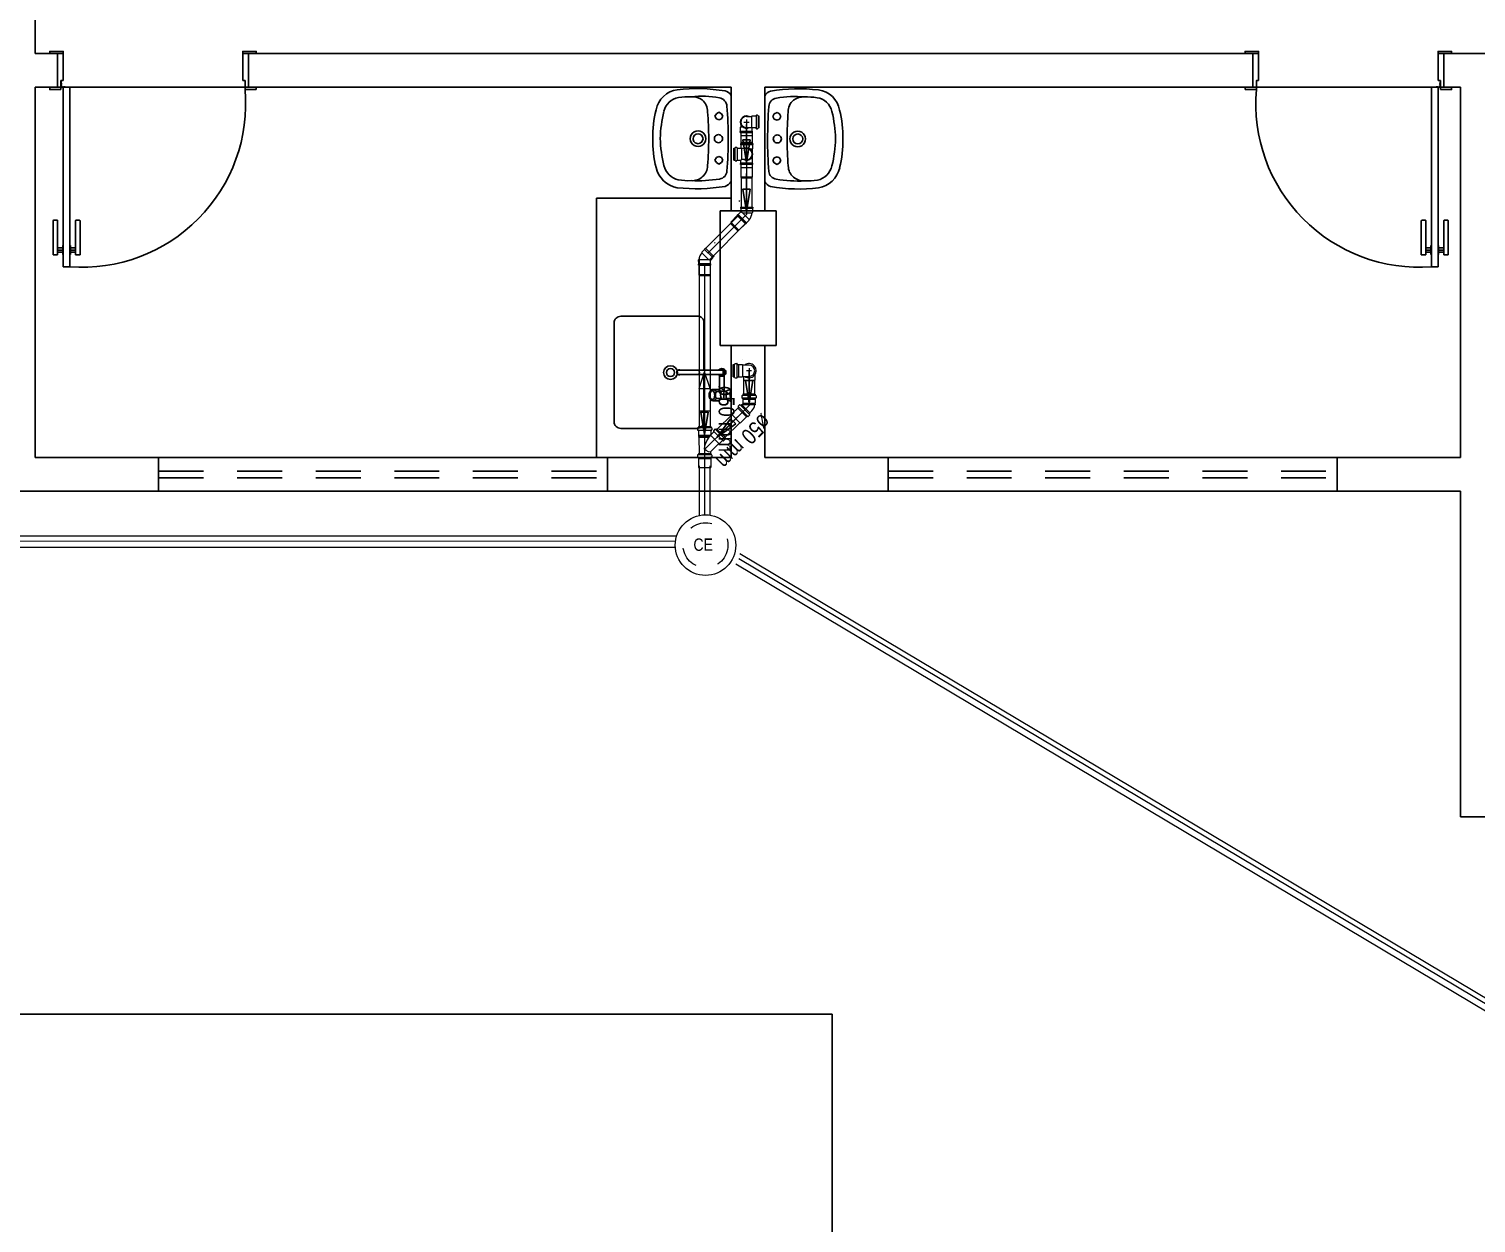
# Model space of a CAD drawing. Header units: inches. Extents: x 48180 to 96389, y -17773 to -8880.
# Drawn here: x 48217.3 to 48223.74, y -8895 to -8889.68 of the extents above; entities that cross this region are included whole.
import ezdxf

# ---------------------------------------------------------------- set-up
doc = ezdxf.new("R2010")
doc.units = ezdxf.units.IN
doc.header["$MEASUREMENT"] = 0
doc.linetypes.add('CONTORNO_QUADRO_T', pattern=[0.35, 0.2, -0.15])
doc.linetypes.add('DASHDOT', pattern=[1, 0.5, -0.25, 0, -0.25])
for name, color, linetype in [('APCOZ', 7, 'Continuous'), ('APCOZ-I', 251, 'Continuous'), ('at_Entity', 7, 'Continuous'), ('ESQUADRIA', 3, 'Continuous'), ('ESQUADRIAS', 7, 'Continuous'), ('JANELA2', 1, 'Continuous'), ('Layout_Equipamentos', 7, 'Continuous'), ('PAREDE', 4, 'Continuous'), ('soleira piso', 7, 'Continuous'), ('TEXTO01', 7, 'Continuous')]:
    doc.layers.add(name, color=color, linetype=linetype)
for name, color, linetype, lineweight in [('NÍVEL 1', 7, 'Continuous', 20), ('Simbolos', 5, 'Continuous', 20), ('SIMBOLOS-INT', 7, 'Continuous', 20), ('Simbolos_int', 174, 'Continuous', 5), ('TEXTOS', 7, 'Continuous', 20), ('TQ-Conexões detalhe', 9, 'Continuous', 20), ('TQ-Sentido tubo', 9, 'Continuous', 20), ('TQ-Seção tubo', 5, 'Continuous', 20), ('TQ-Textos tubo', 7, 'Continuous', 20), ('TQ-Tubos detalhe', 90, 'Continuous', 20)]:
    doc.layers.add(name, color=color, linetype=linetype, lineweight=lineweight)
doc.styles.add('ARIAL', font='ARIALN.TTF')
doc.dimstyles.get("Standard").update_dxf_attribs({"dimtxt": 0.18, "dimasz": 0.18, "dimexe": 0.18, "dimexo": 0.0625, "dimgap": 0.09, "dimtad": 0, "dimtih": 1, "dimtoh": 1, "dimdec": 4, "dimzin": 0, "dimdsep": 46, "dimtxsty": 'Standard', "dimcen": 0.09, "dimadec": 0, "dimazin": 0, "dimtfac": 1, "dimtdec": 4, "dimtofl": 0, "dimtmove": 0, "dimatfit": 3, "dimfxl": 0, "dimtolj": 1, "dimtzin": 0, "dimarcsym": 0})

# ---------------------------------------------------------------- blocks, each defined once
blk = doc.blocks.new('P80_02')
at = {"layer": 'ESQUADRIAS', "color": 2}
for p, q in [((0.025, 0.075), (0.025, 0.875)), ((0.025, 0.875), (0.055, 0.875)), ((0.055, 0.875), (0.055, 0.075)), ((0.055, 0.075), (0.025, 0.075))]:
    blk.add_line(p, q, dxfattribs=at)
at = {"layer": 'ESQUADRIAS', "color": 3, "linetype": 'Continuous'}
for p, q in [((-0.02, 0.6698), (-0.02, 0.8215)), ((0, 0.8215), (0, 0.6698)), ((0.023, 0.78), (0.023, 0.82)), ((0.057, 0.78), (0.057, 0.82)), ((0.08, 0.8215), (0.08, 0.6698)), ((0.1, 0.6698), (0.1, 0.8215)), ((-0.0035, 0.6668), (-0.0175, 0.6668)), ((0.0835, 0.6668), (0.0975, 0.6668))]:
    blk.add_line(p, q, dxfattribs=at)
at = {"layer": 'ESQUADRIAS', "color": 3}
for p, q in [((0, 0.8215), (-0.02, 0.8215)), ((0, 0.81), (0.023, 0.81)), ((0, 0.8), (0.023, 0.8)), ((0, 0.79), (0.023, 0.79)), ((0.023, 0.82), (0.025, 0.82)), ((0.023, 0.78), (0.025, 0.78)), ((0.057, 0.82), (0.055, 0.82)), ((0.057, 0.78), (0.055, 0.78)), ((0.08, 0.81), (0.057, 0.81)), ((0.08, 0.8), (0.057, 0.8)), ((0.08, 0.79), (0.057, 0.79)), ((0.08, 0.8215), (0.1, 0.8215))]:
    blk.add_line(p, q, dxfattribs=at)
at = {"layer": 'ESQUADRIAS'}
for p, q in [((0.0315, 0.0735), (0.0285, 0.0735)), ((0.0165, 0.0585), (0.0165, 0.0615))]:
    blk.add_line(p, q, dxfattribs=at)
at = {"layer": 'ESQUADRIAS', "color": 3}
for points in [[(0.015, 0.085), (-0.035, 0.085), (-0.035, 0.075), (0.015, 0.075)], [(0.885, 0.085), (0.835, 0.085), (0.835, 0.075), (0.885, 0.075)], [(0.025, -0.075), (0, -0.075), (-0.035, -0.075), (-0.035, -0.085), (0.025, -0.085)], [(0.885, -0.075), (0.825, -0.075), (0.825, -0.085), (0.885, -0.085)]]:
    blk.add_lwpolyline(points, close=True, dxfattribs=at)
at = {"layer": 'ESQUADRIAS', "color": 2}
for points in [[(0.025, 0.045), (0.015, 0.045), (0.015, 0.075), (0, 0.075), (0, -0.075), (0.025, -0.075)], [(0.825, 0.045), (0.835, 0.045), (0.835, 0.075), (0.85, 0.075), (0.85, -0.075), (0.825, -0.075)]]:
    blk.add_lwpolyline(points, close=True, dxfattribs=at)
at = {"layer": 'ESQUADRIAS', "color": 1}
for points in [[(0.016, 0.0705, -0.236068), (0.015, 0.0725), (0.015, 0.07), (0.015, 0.05), (0.016, 0.05)], [(0.0195, 0.074, 0.236068), (0.0175, 0.075), (0.02, 0.075), (0.04, 0.075), (0.04, 0.074)]]:
    blk.add_lwpolyline(points, format="xyb", close=True, dxfattribs=at)
at = {"layer": 'ESQUADRIAS'}
for points in [[(0.0275, 0.0727), (0.0285, 0.0735), (0.0285, 0.074)], [(0.0304, 0.0727), (0.0304, 0.0725), (0.0325, 0.0725), (0.0325, 0.0727), (0.0275, 0.0727), (0.0275, 0.0725), (0.0296, 0.0725), (0.0296, 0.0727)], [(0.0325, 0.0727), (0.0315, 0.0735), (0.0315, 0.074)], [(0.0173, 0.0625), (0.0165, 0.0615), (0.016, 0.0615)], [(0.0173, 0.0575), (0.0165, 0.0585), (0.016, 0.0585)], [(0.0173, 0.0596), (0.0175, 0.0596), (0.0175, 0.0575), (0.0173, 0.0575), (0.0173, 0.0625), (0.0175, 0.0625), (0.0175, 0.0604), (0.0173, 0.0604)]]:
    blk.add_lwpolyline(points, dxfattribs=at)
at = {"layer": 'ESQUADRIAS', "color": 1}
blk.add_circle((0.0175, 0.0725), 0.0025, dxfattribs=at)
at = {"layer": 'ESQUADRIAS'}
blk.add_arc((0.1085, 0.1477), 0.7292, 355.06362, 94.20651, dxfattribs=at)
at = {"layer": 'ESQUADRIAS', "color": 3, "linetype": 'Continuous'}
for centre, start, end in [((-0.017, 0.6698), 180, 260.53768), ((-0.003, 0.6698), 260.53768, 360), ((0.083, 0.6698), 180, 279.46232), ((0.097, 0.6698), 279.46232, 0)]:
    blk.add_arc(centre, 0.003, start, end, dxfattribs=at)
blk = doc.blocks.new('new block12')
at = {"layer": 'at_Entity', "color": 0}
for p, q in [((-0.1143, 0.055), (-0.1079, 0.0656)), ((-0.1079, 0.0656), (-0.0973, 0.0719)), ((-0.0973, 0.0719), (-0.0846, 0.0656)), ((-0.0846, 0.0656), (-0.0804, 0.055)), ((0.0825, 0.055), (0.0868, 0.0656)), ((0.0868, 0.0656), (0.0995, 0.0719)), ((0.0995, 0.0719), (0.11, 0.0656)), ((0.11, 0.0656), (0.1164, 0.055)), ((-0.1904, 0), (0, 0)), ((-0.1079, 0.0423), (-0.1143, 0.055)), ((-0.0973, 0.036), (-0.1079, 0.0423)), ((-0.0846, 0.0423), (-0.0973, 0.036)), ((-0.0804, 0.055), (-0.0846, 0.0423)), ((-0.0635, 0), (0.1248, 0)), ((0, 0), (0.1926, 0)), ((0.0868, 0.0423), (0.0825, 0.055)), ((0.0995, 0.036), (0.0868, 0.0423)), ((0.11, 0.0423), (0.0995, 0.036)), ((0.1164, 0.055), (0.11, 0.0423))]:
    blk.add_line(p, q, dxfattribs=at)
for centre, radius, start, end in [((-0.1037, 0.2192), 0.1175, 102.51398, 169.94425), ((-0.0119, -0.1249), 0.4735, 88.69805, 104.42194), ((0.0099, -0.1255), 0.4741, 75.63679, 91.34148), ((0.1075, 0.2249), 0.1107, 7.71962, 79.59246), ((-0.1021, 0.2163), 0.0847, 102.94607, 167.28087), ((0.0138, -0.2613), 0.5766, 91.35244, 103.5038), ((-0.0133, -0.2572), 0.5725, 76.4579, 88.69664), ((0.1052, 0.222), 0.0784, 8.41938, 78.38368), ((0.5296, 0.1532), 0.7539, 173.41338, 189.69292), ((0.1228, 0.188), 0.311, 171.32208, 181.82646), ((-0.1329, 0.1882), 0.3189, 357.99462, 8.16964), ((-0.5309, 0.1535), 0.7531, 350.27914, 6.57653), ((0.4249, 0.1494), 0.6136, 177.32306, 189.24154), ((-0.1166, 0.1739), 0.0716, 176.60246, 219.59969), ((-0.0011, 0.1471), 0.0349, 150.00315, 209.99685), ((-0.0011, 0.1471), 0.0349, 90, 149.99293), ((-0.0011, 0.1471), 0.0349, 209.99676, 269.99928), ((-0.0011, 0.1471), 0.0222, 90, 180), ((-0.0011, 0.1471), 0.0222, 180, 270), ((-0.0011, 0.1471), 0.0349, 29.99676, 89.99928), ((-0.0011, 0.1471), 0.0222, 360, 90), ((-0.0011, 0.1471), 0.0222, 270.00968, 360), ((-0.0011, 0.1471), 0.0349, 270, 329.99293), ((-0.0011, 0.1471), 0.0349, 330.00315, 29.99685), ((0.1078, 0.1732), 0.0781, 324.65246, 2.83944), ((-0.2623, 0.1317), 0.4504, 349.78202, 5.79718), ((-0.1209, 0.1714), 0.0667, 220.34381, 269.44866), ((0.0021, 1.5743), 1.4748, 265.18956, 269.93912), ((-0.0011, 0.0561), 0.018, 150.01278, 209.98722), ((-0.0011, 0.0561), 0.018, 90, 150.03984), ((-0.001, 0.0561), 0.018, 30.01908, 90.03665), ((-0.001, 1.4521), 1.3526, 270.02076, 275.09507), ((-0.0011, 0.0561), 0.018, 330.01278, 29.98722), ((0.1226, 0.1679), 0.0631, 266.77318, 320.7547), ((-0.1647, 0.0446), 0.0522, 200.54167, 238.93005), ((-0.1427, 0.0567), 0.0385, 188.75581, 265.61268), ((-0.0074, 1.7284), 1.7156, 265.3753, 270.21026), ((-0.0011, 0.0561), 0.018, 210.01908, 270.03665), ((-0.0011, 0.0561), 0.018, 270, 330.03984), ((-0.0011, 1.8918), 1.879, 270, 274.41438), ((0.1414, 0.0585), 0.0402, 273.11398, 350.39284), ((0.1736, 0.034), 0.0386, 297.86727, 348.56925)]:
    blk.add_arc(centre, radius, start, end, dxfattribs=at)

msp = doc.modelspace()

# ---------------------------------------------------------------- linework, layer by layer
at = {"linetype": 'Continuous'}
for q in [(48217.2251, -8894.0692), (48220.8751, -8897.7192)]:
    msp.add_line((48220.8751, -8894.0692), q, dxfattribs=at)
at = {"layer": 'APCOZ'}
for p, q in [((48220.3703, -8891.1994), (48220.1993, -8891.1994)), ((48220.3703, -8891.1994), (48220.1993, -8891.1994)), ((48220.3703, -8891.2194), (48220.1993, -8891.2194)), ((48220.3703, -8891.2194), (48220.1993, -8891.2194)), ((48220.3743, -8891.2234), (48220.3743, -8891.2882)), ((48220.3743, -8891.2234), (48220.3743, -8891.2882)), ((48220.3943, -8891.2234), (48220.3943, -8891.2933)), ((48220.3943, -8891.2234), (48220.3943, -8891.2933)), ((48220.3453, -8891.2859), (48220.3669, -8891.2859)), ((48220.3453, -8891.2859), (48220.3669, -8891.2859)), ((48220.4035, -8891.2933), (48220.3943, -8891.2933)), ((48220.4035, -8891.2933), (48220.3943, -8891.2933)), ((48220.4035, -8891.2933), (48220.4251, -8891.2825)), ((48220.4035, -8891.2933), (48220.4251, -8891.2825)), ((48220.3453, -8891.3359), (48220.3669, -8891.3359)), ((48220.3453, -8891.3359), (48220.3669, -8891.3359)), ((48220.4035, -8891.3285), (48220.3794, -8891.3285)), ((48220.4035, -8891.3285), (48220.3794, -8891.3285)), ((48220.4035, -8891.3285), (48220.4251, -8891.3392)), ((48220.4035, -8891.3285), (48220.4251, -8891.3392))]:
    msp.add_line(p, q, dxfattribs=at)
at = {"layer": 'APCOZ', "linetype": 'Continuous'}
for points in [[(48220.3448, -8891.2859, 0), (48220.3416, -8891.2864, 0), (48220.3386, -8891.2877, 0), (48220.3357, -8891.2898, 0), (48220.3332, -8891.2926, 0), (48220.3311, -8891.296, 0), (48220.3294, -8891.2999, 0), (48220.3283, -8891.3041, 0), (48220.3277, -8891.3086, 0), (48220.3277, -8891.3131, 0), (48220.3283, -8891.3176, 0), (48220.3294, -8891.3218, 0), (48220.3311, -8891.3257, 0), (48220.3332, -8891.3291, 0), (48220.3357, -8891.3319, 0), (48220.3386, -8891.334, 0), (48220.3416, -8891.3353, 0), (48220.3448, -8891.3359, 0)], [(48220.3448, -8891.2859, 0), (48220.3416, -8891.2864, 0), (48220.3386, -8891.2877, 0), (48220.3357, -8891.2898, 0), (48220.3332, -8891.2926, 0), (48220.3311, -8891.296, 0), (48220.3294, -8891.2999, 0), (48220.3283, -8891.3041, 0), (48220.3277, -8891.3086, 0), (48220.3277, -8891.3131, 0), (48220.3283, -8891.3176, 0), (48220.3294, -8891.3218, 0), (48220.3311, -8891.3257, 0), (48220.3332, -8891.3291, 0), (48220.3357, -8891.3319, 0), (48220.3386, -8891.334, 0), (48220.3416, -8891.3353, 0), (48220.3448, -8891.3359, 0)], [(48220.3743, -8891.2882, 0), (48220.3729, -8891.2874, 0), (48220.3714, -8891.2867, 0), (48220.3699, -8891.2862, 0), (48220.3684, -8891.286, 0), (48220.3669, -8891.2859, 0)], [(48220.3743, -8891.2882, 0), (48220.3729, -8891.2874, 0), (48220.3714, -8891.2867, 0), (48220.3699, -8891.2862, 0), (48220.3684, -8891.286, 0), (48220.3669, -8891.2859, 0)], [(48220.3669, -8891.3359, 0), (48220.3696, -8891.3356, 0), (48220.3724, -8891.3346, 0), (48220.3749, -8891.3331, 0), (48220.3773, -8891.331, 0), (48220.3794, -8891.3285, 0)], [(48220.3669, -8891.3359, 0), (48220.3696, -8891.3356, 0), (48220.3724, -8891.3346, 0), (48220.3749, -8891.3331, 0), (48220.3773, -8891.331, 0), (48220.3794, -8891.3285, 0)]]:
    msp.add_polyline3d(points, dxfattribs=at)
at = {"layer": 'APCOZ'}
for centre, radius, start, end in [((48220.1943, -8891.2094), 0.0112, 63.72082, 296.27918), ((48220.1943, -8891.2094), 0.0112, 63.72082, 296.27918), ((48220.3843, -8891.2094), 0.0173, 125.4187, 144.58128), ((48220.3843, -8891.2094), 0.0173, 125.4187, 144.58128), ((48220.3843, -8891.2094), 0.0173, 215.41872, 234.5813), ((48220.3843, -8891.2094), 0.0173, 215.41872, 234.5813), ((48220.3843, -8891.2094), 0.0173, 54.5813, 125.4187), ((48220.3843, -8891.2094), 0.0173, 54.5813, 125.4187), ((48220.3843, -8891.2094), 0.0173, 305.4187, 54.5813), ((48220.3843, -8891.2094), 0.0173, 305.4187, 54.5813)]:
    msp.add_arc(centre, radius, start, end, dxfattribs=at)
at = {"layer": 'APCOZ-I'}
for p, q in [((48220.1993, -8891.1994), (48220.1943, -8891.1994)), ((48220.1993, -8891.1994), (48220.1943, -8891.1994)), ((48220.1993, -8891.2194), (48220.1943, -8891.2194)), ((48220.1993, -8891.2194), (48220.1943, -8891.2194)), ((48220.3879, -8891.1994), (48220.3703, -8891.1994)), ((48220.3879, -8891.1994), (48220.3703, -8891.1994)), ((48220.3879, -8891.2194), (48220.3703, -8891.2194)), ((48220.3879, -8891.2194), (48220.3703, -8891.2194)), ((48220.359, -8891.2952), (48220.3804, -8891.2952)), ((48220.359, -8891.2952), (48220.3804, -8891.2952)), ((48220.3943, -8891.2933), (48220.3794, -8891.2933)), ((48220.3943, -8891.2933), (48220.3794, -8891.2933)), ((48220.4035, -8891.3285), (48220.4035, -8891.2933)), ((48220.4035, -8891.3285), (48220.4035, -8891.2933)), ((48220.359, -8891.3265), (48220.3804, -8891.3265)), ((48220.359, -8891.3265), (48220.3804, -8891.3265))]:
    msp.add_line(p, q, dxfattribs=at)
at = {"layer": 'APCOZ-I', "linetype": 'Continuous'}
for points in [[(48220.3417, -8891.3303, 0), (48220.3438, -8891.3299, 0), (48220.3459, -8891.3288, 0), (48220.3478, -8891.3268, 0), (48220.3494, -8891.3243, 0), (48220.3507, -8891.3212, 0), (48220.3517, -8891.3176, 0), (48220.3522, -8891.3138, 0), (48220.3523, -8891.3099, 0), (48220.352, -8891.306, 0), (48220.3513, -8891.3023, 0), (48220.3501, -8891.2989, 0), (48220.3486, -8891.2961, 0), (48220.3469, -8891.2938, 0), (48220.3449, -8891.2923, 0), (48220.3427, -8891.2915, 0), (48220.3406, -8891.2915, 0), (48220.3385, -8891.2923, 0), (48220.3365, -8891.2938, 0), (48220.3347, -8891.2961, 0), (48220.3332, -8891.2989, 0), (48220.3321, -8891.3023, 0), (48220.3313, -8891.306, 0), (48220.331, -8891.3099, 0), (48220.3311, -8891.3138, 0), (48220.3316, -8891.3176, 0), (48220.3326, -8891.3212, 0), (48220.3339, -8891.3243, 0), (48220.3356, -8891.3268, 0), (48220.3375, -8891.3288, 0), (48220.3395, -8891.3299, 0), (48220.3417, -8891.3303, 0)], [(48220.3417, -8891.3303, 0), (48220.3438, -8891.3299, 0), (48220.3459, -8891.3288, 0), (48220.3478, -8891.3268, 0), (48220.3494, -8891.3243, 0), (48220.3507, -8891.3212, 0), (48220.3517, -8891.3176, 0), (48220.3522, -8891.3138, 0), (48220.3523, -8891.3099, 0), (48220.352, -8891.306, 0), (48220.3513, -8891.3023, 0), (48220.3501, -8891.2989, 0), (48220.3486, -8891.2961, 0), (48220.3469, -8891.2938, 0), (48220.3449, -8891.2923, 0), (48220.3427, -8891.2915, 0), (48220.3406, -8891.2915, 0), (48220.3385, -8891.2923, 0), (48220.3365, -8891.2938, 0), (48220.3347, -8891.2961, 0), (48220.3332, -8891.2989, 0), (48220.3321, -8891.3023, 0), (48220.3313, -8891.306, 0), (48220.331, -8891.3099, 0), (48220.3311, -8891.3138, 0), (48220.3316, -8891.3176, 0), (48220.3326, -8891.3212, 0), (48220.3339, -8891.3243, 0), (48220.3356, -8891.3268, 0), (48220.3375, -8891.3288, 0), (48220.3395, -8891.3299, 0), (48220.3417, -8891.3303, 0)], [(48220.3584, -8891.2942, 0), (48220.3563, -8891.2913, 0), (48220.3538, -8891.289, 0), (48220.3511, -8891.2873, 0), (48220.3482, -8891.2862, 0), (48220.3453, -8891.2859, 0)], [(48220.3584, -8891.2942, 0), (48220.3563, -8891.2913, 0), (48220.3538, -8891.289, 0), (48220.3511, -8891.2873, 0), (48220.3482, -8891.2862, 0), (48220.3453, -8891.2859, 0)], [(48220.3794, -8891.2933, 0), (48220.3785, -8891.2921, 0), (48220.3775, -8891.2909, 0), (48220.3765, -8891.2899, 0), (48220.3754, -8891.289, 0), (48220.3743, -8891.2882, 0)], [(48220.3794, -8891.2933, 0), (48220.3785, -8891.2921, 0), (48220.3775, -8891.2909, 0), (48220.3765, -8891.2899, 0), (48220.3754, -8891.289, 0), (48220.3743, -8891.2882, 0)], [(48220.3802, -8891.2944, 0), (48220.38, -8891.2942, 0), (48220.3799, -8891.294, 0), (48220.3797, -8891.2937, 0), (48220.3796, -8891.2935, 0), (48220.3794, -8891.2933, 0)], [(48220.3802, -8891.2944, 0), (48220.38, -8891.2942, 0), (48220.3799, -8891.294, 0), (48220.3797, -8891.2937, 0), (48220.3796, -8891.2935, 0), (48220.3794, -8891.2933, 0)], [(48220.3448, -8891.3359, 0), (48220.3479, -8891.3356, 0), (48220.3508, -8891.3346, 0), (48220.3537, -8891.3329, 0), (48220.3562, -8891.3305, 0), (48220.3584, -8891.3275, 0)], [(48220.3448, -8891.3359, 0), (48220.3479, -8891.3356, 0), (48220.3508, -8891.3346, 0), (48220.3537, -8891.3329, 0), (48220.3562, -8891.3305, 0), (48220.3584, -8891.3275, 0)], [(48220.3794, -8891.3285, 0), (48220.3796, -8891.3282, 0), (48220.3797, -8891.328, 0), (48220.3799, -8891.3278, 0), (48220.38, -8891.3275, 0), (48220.3802, -8891.3273, 0)], [(48220.3794, -8891.3285, 0), (48220.3796, -8891.3282, 0), (48220.3797, -8891.328, 0), (48220.3799, -8891.3278, 0), (48220.38, -8891.3275, 0), (48220.3802, -8891.3273, 0)]]:
    msp.add_polyline3d(points, dxfattribs=at)
at = {"layer": 'APCOZ-I'}
for centre, radius, start, end in [((48220.1943, -8891.2094), 0.01, 90, 270), ((48220.1943, -8891.2094), 0.01, 90, 270), ((48220.2608, -8891.2094), 0.0233, 334.55551, 25.44449), ((48220.2608, -8891.2094), 0.0233, 334.55551, 25.44449), ((48220.3843, -8891.2094), 0.0173, 234.5813, 305.4187), ((48220.3843, -8891.2094), 0.0173, 234.5813, 305.4187), ((48220.3843, -8891.2094), 0.0126, 232.25181, 127.74819), ((48220.3843, -8891.2094), 0.0126, 232.25181, 127.74819), ((48220.3669, -8891.2094), 0.0233, 334.55551, 25.44449), ((48220.3669, -8891.2094), 0.0233, 334.55551, 25.44449), ((48220.3886, -8891.3109), 0.0335, 153.97489, 206.02511), ((48220.3886, -8891.3109), 0.0335, 153.97489, 206.02511), ((48220.3567, -8891.2953), 0.002, 333.97489, 32.15591), ((48220.3567, -8891.2953), 0.002, 333.97489, 32.15591), ((48220.4332, -8891.3109), 0.0549, 164.31395, 195.68605), ((48220.4332, -8891.3109), 0.0549, 164.31395, 195.68605), ((48220.3785, -8891.2955), 0.002, 344.31395, 31.56748), ((48220.3785, -8891.2955), 0.002, 344.31395, 31.56748), ((48220.4745, -8891.3109), 0.0816, 167.53823, 192.46177), ((48220.4745, -8891.3109), 0.0816, 167.53823, 192.46177), ((48220.7002, -8891.3109), 0.2786, 174.37523, 185.62477), ((48220.7002, -8891.3109), 0.2786, 174.37523, 185.62477), ((48220.3567, -8891.3264), 0.002, 327.84409, 26.02511), ((48220.3567, -8891.3264), 0.002, 327.84409, 26.02511), ((48220.3785, -8891.3262), 0.002, 328.43251, 15.68606), ((48220.3785, -8891.3262), 0.002, 328.43251, 15.68606)]:
    msp.add_arc(centre, radius, start, end, dxfattribs=at)
at = {"layer": 'at_Entity', "color": 0}
for p, q in [((48219.8262, -8891.5892), (48219.8262, -8890.4326)), ((48219.9045, -8891.4292), (48219.9045, -8890.9891)), ((48219.9341, -8890.9595), (48220.2748, -8890.9595)), ((48220.3044, -8891.1994), (48220.3044, -8890.9891)), ((48220.3044, -8891.4292), (48220.3044, -8891.2194)), ((48219.9341, -8891.4589), (48220.2748, -8891.4589))]:
    msp.add_line(p, q, dxfattribs=at)
for centre, radius, start, end in [((48219.9334, -8890.9884), 0.0289, 88.51608, 181.48392), ((48220.2772, -8890.9867), 0.0273, 354.97241, 95.02759), ((48220.1553, -8891.2102), 0.0307, 90, 180), ((48220.1553, -8891.2102), 0.0307, 360, 90), ((48220.1553, -8891.2102), 0.0307, 180, 270), ((48220.1553, -8891.2102), 0.018, 90, 180), ((48220.1553, -8891.2102), 0.018, 180, 270), ((48220.1553, -8891.2102), 0.018, 360, 90), ((48220.1553, -8891.2102), 0.018, 270, 0), ((48220.1553, -8891.2102), 0.0307, 270, 0), ((48219.9334, -8891.43), 0.0289, 178.51591, 271.48409), ((48220.2738, -8891.4282), 0.0307, 270, 0)]:
    msp.add_arc(centre, radius, start, end, dxfattribs=at)
at = {"layer": 'ESQUADRIA', "linetype": 'CONTORNO_QUADRO_T'}
for p, q in [((48217.8751, -8891.6492), (48219.8751, -8891.6492)), ((48217.8751, -8891.6792), (48219.8751, -8891.6792)), ((48221.1251, -8891.6492), (48223.1251, -8891.6492)), ((48221.1251, -8891.6792), (48223.1251, -8891.6792))]:
    msp.add_line(p, q, dxfattribs=at)
at = {"layer": 'JANELA2'}
for p, q in [((48217.8751, -8891.5892), (48217.8751, -8891.7392)), ((48219.8751, -8891.5892), (48219.8751, -8891.7392)), ((48221.1251, -8891.5892), (48221.1251, -8891.7392)), ((48223.1251, -8891.5892), (48223.1251, -8891.7392))]:
    msp.add_line(p, q, dxfattribs=at)
at = {"layer": 'Layout_Equipamentos'}
msp.add_line((48220.4251, -8890.4326), (48219.8262, -8890.4326), dxfattribs=at)
at = {"layer": 'NÍVEL 1', "color": 9}
msp.add_circle((48220.3113, -8891.9791), 0.135, dxfattribs=at)
at = {"layer": 'NÍVEL 1', "color": 7, "linetype": 'DASHDOT', "ltscale": 0.05}
msp.add_circle((48220.3113, -8891.9791), 0.1, dxfattribs=at)
at = {"layer": 'PAREDE', "linetype": 'Continuous'}
for p, q in [((48217.3251, -8889.3242), (48217.3251, -8889.7892)), ((48217.3251, -8889.9392), (48217.3251, -8891.5892)), ((48220.4251, -8889.9392), (48220.4251, -8890.4892)), ((48220.5751, -8889.9392), (48220.5751, -8890.4892)), ((48223.6751, -8889.9392), (48223.6751, -8891.5892)), ((48220.4251, -8891.0892), (48220.4251, -8891.5892)), ((48220.5751, -8891.0892), (48220.5751, -8891.5892)), ((48223.6751, -8891.7392), (48223.6751, -8893.1892))]:
    msp.add_line(p, q, dxfattribs=at)
at = {"layer": 'PAREDE'}
for p, q in [((48217.3251, -8889.7892), (48217.3901, -8889.7892)), ((48218.3101, -8889.7892), (48222.7151, -8889.7892)), ((48223.6351, -8889.7892), (48223.8901, -8889.7892)), ((48217.3251, -8889.9392), (48217.3901, -8889.9392)), ((48218.3101, -8889.9392), (48220.4251, -8889.9392)), ((48220.5751, -8889.9392), (48222.7151, -8889.9392)), ((48223.6351, -8889.9392), (48223.6751, -8889.9392)), ((48217.3251, -8891.5892), (48220.4251, -8891.5892)), ((48220.5751, -8891.5892), (48223.6751, -8891.5892)), ((48214.7251, -8891.7392), (48223.6751, -8891.7392)), ((48223.6751, -8893.1892), (48226.5251, -8893.1892))]:
    msp.add_line(p, q, dxfattribs=at)
at = {"layer": 'Simbolos'}
for p, q in [((48220.4937, -8890.0693), (48220.5054, -8890.0693)), ((48220.5054, -8890.0693), (48220.5165, -8890.0693)), ((48220.5183, -8890.0675), (48220.5165, -8890.0693)), ((48220.5354, -8890.0675), (48220.5183, -8890.0675)), ((48220.5366, -8890.0651), (48220.5366, -8890.0663)), ((48220.5435, -8890.0639), (48220.5378, -8890.0639)), ((48220.5447, -8890.0648), (48220.5453, -8890.0666)), ((48220.5501, -8890.0675), (48220.5465, -8890.0675)), ((48220.5501, -8890.1203), (48220.5501, -8890.0675)), ((48220.4664, -8890.1359), (48220.4676, -8890.1347)), ((48220.4664, -8890.1407), (48220.4664, -8890.1359)), ((48220.4664, -8890.1407), (48220.521, -8890.1407)), ((48220.4676, -8890.1167), (48220.4691, -8890.1152)), ((48220.4676, -8890.1347), (48220.4676, -8890.1167)), ((48220.4688, -8890.1423), (48220.4688, -8890.1831)), ((48220.4688, -8890.1539), (48220.5198, -8890.1539)), ((48220.4691, -8890.1056), (48220.4691, -8890.1152)), ((48220.4937, -8890.1188), (48220.5054, -8890.1188)), ((48220.5054, -8890.1188), (48220.5165, -8890.1188)), ((48220.5183, -8890.1203), (48220.5165, -8890.1188)), ((48220.5354, -8890.1203), (48220.5183, -8890.1203)), ((48220.5198, -8890.1347), (48220.5198, -8890.1203)), ((48220.521, -8890.1359), (48220.5198, -8890.1347)), ((48220.5198, -8890.1423), (48220.5198, -8890.1831)), ((48220.521, -8890.1407), (48220.521, -8890.1359)), ((48220.5366, -8890.123), (48220.5366, -8890.1215)), ((48220.5435, -8890.1239), (48220.5378, -8890.1239)), ((48220.5447, -8890.123), (48220.5453, -8890.1212)), ((48220.5501, -8890.1203), (48220.5465, -8890.1203)), ((48220.4379, -8890.2632), (48220.4379, -8890.2101)), ((48220.4379, -8890.2101), (48220.4415, -8890.2101)), ((48220.4433, -8890.2074), (48220.4427, -8890.2092)), ((48220.4445, -8890.2065), (48220.4502, -8890.2065)), ((48220.4514, -8890.2077), (48220.4514, -8890.2092)), ((48220.4526, -8890.2101), (48220.4697, -8890.2101)), ((48220.5216, -8890.19), (48220.467, -8890.19)), ((48220.467, -8890.19), (48220.467, -8890.1948)), ((48220.467, -8890.1948), (48220.4682, -8890.196)), ((48220.4682, -8890.196), (48220.4682, -8890.2101)), ((48220.4688, -8890.1831), (48220.4703, -8890.1885)), ((48220.4697, -8890.2101), (48220.4715, -8890.2119)), ((48220.4826, -8890.2119), (48220.4715, -8890.2119)), ((48220.4943, -8890.2119), (48220.4826, -8890.2119)), ((48220.5198, -8890.1831), (48220.5183, -8890.1885)), ((48220.5204, -8890.214), (48220.5189, -8890.2152)), ((48220.5189, -8890.2152), (48220.5189, -8890.2248)), ((48220.5216, -8890.1948), (48220.5204, -8890.196)), ((48220.5204, -8890.196), (48220.5204, -8890.214)), ((48220.5216, -8890.19), (48220.5216, -8890.1948)), ((48220.4379, -8890.2632), (48220.4415, -8890.2632)), ((48220.4433, -8890.2659), (48220.4427, -8890.2641)), ((48220.4445, -8890.2668), (48220.4502, -8890.2668)), ((48220.4514, -8890.2656), (48220.4514, -8890.2641)), ((48220.4526, -8890.2632), (48220.4697, -8890.2632)), ((48220.467, -8890.2788), (48220.4682, -8890.2776)), ((48220.467, -8890.2836), (48220.467, -8890.2788)), ((48220.4682, -8890.2776), (48220.4682, -8890.2632)), ((48220.4697, -8890.2632), (48220.4715, -8890.2614)), ((48220.4826, -8890.2614), (48220.4715, -8890.2614)), ((48220.4943, -8890.2614), (48220.4826, -8890.2614)), ((48220.5189, -8890.2485), (48220.5189, -8890.2581)), ((48220.5204, -8890.2596), (48220.5189, -8890.2581)), ((48220.5204, -8890.2776), (48220.5204, -8890.2596)), ((48220.5216, -8890.2788), (48220.5204, -8890.2776)), ((48220.5216, -8890.2836), (48220.5216, -8890.2788)), ((48220.5216, -8890.2836), (48220.467, -8890.2836)), ((48220.4688, -8890.2836), (48220.4688, -8890.3379)), ((48220.4688, -8890.2971), (48220.5198, -8890.2971)), ((48220.4688, -8890.3379), (48220.4703, -8890.3433)), ((48220.5198, -8890.3379), (48220.5183, -8890.3433)), ((48220.5198, -8890.2836), (48220.5198, -8890.3379)), ((48220.4627, -8890.4434), (48220.46, -8890.4482)), ((48220.467, -8890.4726), (48220.467, -8890.4774)), ((48220.467, -8890.4726), (48220.5216, -8890.4726)), ((48220.5216, -8890.4726), (48220.5216, -8890.4774)), ((48220.4529, -8890.511), (48220.4241, -8890.5398)), ((48220.4517, -8890.5095), (48220.455, -8890.5062)), ((48220.4517, -8890.5095), (48220.4904, -8890.5482)), ((48220.4529, -8890.511), (48220.4889, -8890.547)), ((48220.455, -8890.5062), (48220.4568, -8890.5062)), ((48220.4568, -8890.5062), (48220.4682, -8890.4948)), ((48220.467, -8890.4774), (48220.4682, -8890.4786)), ((48220.4682, -8890.4786), (48220.4682, -8890.4948)), ((48220.4937, -8890.5431), (48220.5063, -8890.5305)), ((48220.499, -8890.4794), (48220.4939, -8890.4821)), ((48220.5063, -8890.5305), (48220.5063, -8890.5284)), ((48220.5204, -8890.4966), (48220.5189, -8890.4981)), ((48220.5216, -8890.4774), (48220.5204, -8890.4786)), ((48220.5204, -8890.4786), (48220.5204, -8890.4966)), ((48220.4889, -8890.547), (48220.4604, -8890.5758)), ((48220.4904, -8890.5482), (48220.4937, -8890.5449)), ((48220.4937, -8890.5449), (48220.4937, -8890.5431)), ((48220.3073, -8890.6613), (48220.2947, -8890.6742)), ((48220.3109, -8890.6562), (48220.3073, -8890.6598)), ((48220.3073, -8890.6598), (48220.3073, -8890.6613)), ((48220.3496, -8890.6949), (48220.3109, -8890.6562)), ((48220.3547, -8890.6302), (48220.3511, -8890.6335)), ((48220.2794, -8890.7273), (48220.2809, -8890.7258)), ((48220.2794, -8890.7318), (48220.2794, -8890.7273)), ((48220.3343, -8890.7318), (48220.2794, -8890.7318)), ((48220.2806, -8890.7081), (48220.2821, -8890.7066)), ((48220.2809, -8890.7258), (48220.2806, -8890.7081)), ((48220.2812, -8890.7318), (48220.3322, -8890.7318)), ((48220.2812, -8890.7318), (48220.2812, -8890.7726)), ((48220.2947, -8890.6742), (48220.2947, -8890.6763)), ((48220.3322, -8890.7318), (48220.3322, -8890.7726)), ((48220.3445, -8890.6982), (48220.3328, -8890.7096)), ((48220.3331, -8890.7258), (48220.3328, -8890.7096)), ((48220.3343, -8890.727), (48220.3331, -8890.7258)), ((48220.3343, -8890.7318), (48220.3343, -8890.727)), ((48220.346, -8890.6982), (48220.3445, -8890.6982)), ((48220.2812, -8890.7726), (48220.2827, -8890.778)), ((48220.3322, -8890.7726), (48220.3307, -8890.778)), ((48220.4352, -8891.2292), (48220.4352, -8891.1745)), ((48220.4352, -8891.1745), (48220.4394, -8891.1745)), ((48220.4412, -8891.1707), (48220.4404, -8891.1737)), ((48220.4422, -8891.17), (48220.4509, -8891.17)), ((48220.4519, -8891.171), (48220.4522, -8891.1737)), ((48220.4532, -8891.1745), (48220.4579, -8891.1745)), ((48220.4579, -8891.1745), (48220.4582, -8891.1747)), ((48220.4582, -8891.1747), (48220.4749, -8891.1747)), ((48220.4749, -8891.1747), (48220.4767, -8891.1765)), ((48220.4767, -8891.1765), (48220.5052, -8891.1765)), ((48220.4779, -8891.1535), (48220.4779, -8891.1537)), ((48220.4352, -8891.2292), (48220.4394, -8891.2292)), ((48220.4412, -8891.233), (48220.4404, -8891.23)), ((48220.4422, -8891.2337), (48220.4509, -8891.2337)), ((48220.4519, -8891.2327), (48220.4522, -8891.2302)), ((48220.4532, -8891.2292), (48220.4579, -8891.2292)), ((48220.4579, -8891.2292), (48220.4582, -8891.229)), ((48220.4582, -8891.229), (48220.4749, -8891.229)), ((48220.4749, -8891.229), (48220.4767, -8891.2272)), ((48220.4767, -8891.2272), (48220.5052, -8891.2272)), ((48220.4799, -8891.2272), (48220.4799, -8891.2437)), ((48220.5304, -8891.221), (48220.5304, -8891.2437)), ((48220.4734, -8891.314), (48220.4734, -8891.3227)), ((48220.4742, -8891.313), (48220.4772, -8891.3122)), ((48220.5324, -8891.307), (48220.4779, -8891.307)), ((48220.4779, -8891.307), (48220.4779, -8891.3112)), ((48220.5324, -8891.307), (48220.5324, -8891.3112)), ((48220.5362, -8891.313), (48220.5332, -8891.3122)), ((48220.5369, -8891.314), (48220.5369, -8891.3227)), ((48220.4549, -8891.3687), (48220.4272, -8891.3962)), ((48220.4552, -8891.3687), (48220.4549, -8891.3687)), ((48220.4584, -8891.3652), (48220.4552, -8891.3687)), ((48220.4567, -8891.3617), (48220.4584, -8891.364)), ((48220.4632, -8891.3545), (48220.4569, -8891.3605)), ((48220.4644, -8891.3542), (48220.4672, -8891.3557)), ((48220.4714, -8891.3527), (48220.4682, -8891.3557)), ((48220.4714, -8891.3527), (48220.5097, -8891.3912)), ((48220.4784, -8891.3485), (48220.4727, -8891.3542)), ((48220.4742, -8891.3237), (48220.4769, -8891.324)), ((48220.4779, -8891.325), (48220.4779, -8891.3297)), ((48220.4779, -8891.3297), (48220.4779, -8891.3467)), ((48220.4779, -8891.3467), (48220.4784, -8891.347)), ((48220.5324, -8891.3467), (48220.5304, -8891.3485)), ((48220.5304, -8891.3485), (48220.5304, -8891.351)), ((48220.5304, -8891.351), (48220.5319, -8891.3512)), ((48220.5304, -8891.3542), (48220.5319, -8891.354)), ((48220.5319, -8891.3512), (48220.5319, -8891.354)), ((48220.5324, -8891.325), (48220.5324, -8891.3297)), ((48220.5324, -8891.3297), (48220.5324, -8891.3467)), ((48220.5362, -8891.3237), (48220.5334, -8891.324)), ((48220.4934, -8891.4075), (48220.4657, -8891.435)), ((48220.4969, -8891.404), (48220.4934, -8891.4075)), ((48220.5004, -8891.4057), (48220.4984, -8891.404)), ((48220.5079, -8891.3995), (48220.5017, -8891.4057)), ((48220.5082, -8891.3982), (48220.5064, -8891.3955)), ((48220.5097, -8891.3912), (48220.5067, -8891.3942)), ((48220.5174, -8891.3812), (48220.5084, -8891.39)), ((48220.2757, -8891.4572), (48220.2757, -8891.466)), ((48220.2764, -8891.4565), (48220.2794, -8891.4555)), ((48220.2764, -8891.467), (48220.2792, -8891.4672)), ((48220.2802, -8891.4502), (48220.3347, -8891.4502)), ((48220.2802, -8891.4502), (48220.2802, -8891.4545)), ((48220.2802, -8891.4682), (48220.2802, -8891.473)), ((48220.2802, -8891.473), (48220.2802, -8891.4732)), ((48220.2802, -8891.4732), (48220.2802, -8891.49)), ((48220.2802, -8891.49), (48220.2822, -8891.4917)), ((48220.2807, -8891.4945), (48220.2807, -8891.4975)), ((48220.2822, -8891.4945), (48220.2807, -8891.4945)), ((48220.2822, -8891.4975), (48220.2807, -8891.4975)), ((48220.2822, -8891.4917), (48220.2822, -8891.4945)), ((48220.2822, -8891.4975), (48220.2824, -8891.5707)), ((48220.3347, -8891.4502), (48220.3347, -8891.4545)), ((48220.3347, -8891.4682), (48220.3347, -8891.473)), ((48220.3347, -8891.473), (48220.3347, -8891.4732)), ((48220.3347, -8891.4732), (48220.3347, -8891.485)), ((48220.3384, -8891.4565), (48220.3354, -8891.4555)), ((48220.3384, -8891.467), (48220.3357, -8891.4672)), ((48220.3482, -8891.4737), (48220.3362, -8891.4857)), ((48220.3392, -8891.4572), (48220.3392, -8891.466)), ((48220.3464, -8891.4705), (48220.3482, -8891.4725)), ((48220.3527, -8891.463), (48220.3467, -8891.4692)), ((48220.3539, -8891.4627), (48220.3567, -8891.4642)), ((48220.3609, -8891.461), (48220.3579, -8891.4642)), ((48220.3609, -8891.461), (48220.3997, -8891.4997)), ((48220.3977, -8891.508), (48220.3914, -8891.514)), ((48220.3997, -8891.4997), (48220.3964, -8891.5027)), ((48220.3979, -8891.5067), (48220.3964, -8891.504)), ((48220.2802, -8891.5707), (48220.3347, -8891.5707)), ((48220.2802, -8891.5707), (48220.2802, -8891.575)), ((48220.3329, -8891.5645), (48220.3329, -8891.5707)), ((48220.3689, -8891.5277), (48220.3332, -8891.5632)), ((48220.3347, -8891.5707), (48220.3347, -8891.575)), ((48220.3717, -8891.5277), (48220.3689, -8891.5277)), ((48220.3869, -8891.5125), (48220.3717, -8891.5277)), ((48220.3902, -8891.5142), (48220.3882, -8891.5125)), ((48220.2757, -8891.5777), (48220.2757, -8891.5865)), ((48220.2764, -8891.5767), (48220.2794, -8891.576)), ((48220.2764, -8891.5875), (48220.2792, -8891.5877)), ((48220.2802, -8891.5887), (48220.2802, -8891.5935)), ((48220.2802, -8891.5935), (48220.2802, -8891.5937)), ((48220.2802, -8891.5937), (48220.2804, -8891.6327)), ((48220.3347, -8891.5887), (48220.3347, -8891.5935)), ((48220.3347, -8891.5935), (48220.3347, -8891.5937)), ((48220.3347, -8891.5937), (48220.3349, -8891.6327)), ((48220.3384, -8891.5767), (48220.3354, -8891.576)), ((48220.3384, -8891.5875), (48220.3357, -8891.5877)), ((48220.3392, -8891.5777), (48220.3392, -8891.5865))]:
    msp.add_line(p, q, dxfattribs=at)
for centre, radius, start, end in [((48220.4937, -8890.0939), 0.0247, 90, 270.00027), ((48220.4937, -8890.0939), 0.0274, 64.623, 115.377), ((48220.5354, -8890.0663), 0.0012, 270.00027, 355.0003), ((48220.5378, -8890.0651), 0.0012, 90, 175), ((48220.5435, -8890.0651), 0.0012, 15, 90), ((48220.5465, -8890.0663), 0.0012, 195, 270.00027), ((48220.5354, -8890.1215), 0.0012, 5.0003, 90), ((48220.5378, -8890.1227), 0.0012, 185, 270.00027), ((48220.5435, -8890.1227), 0.0012, 270.00027, 345.0003), ((48220.5465, -8890.1215), 0.0012, 90, 165), ((48220.4415, -8890.2089), 0.0012, 270.00026, 344.9997), ((48220.4445, -8890.2077), 0.0012, 90, 165), ((48220.4502, -8890.2077), 0.0012, 4.9997, 90), ((48220.4526, -8890.2089), 0.0012, 185, 270.00026), ((48220.4943, -8890.2368), 0.0247, 270.00026, 90), ((48220.4415, -8890.2644), 0.0012, 15, 90), ((48220.4445, -8890.2656), 0.0012, 195, 270.00026), ((48220.4502, -8890.2656), 0.0012, 270.00026, 354.9997), ((48220.4526, -8890.2644), 0.0012, 90, 175), ((48220.4499, -8890.4873), 0.0701, 323.9326, 351.0671), ((48220.3511, -8890.7174), 0.0701, 144.051, 171.185), ((48220.4394, -8891.1735), 0.001, 270.00216, 345.0022), ((48220.4422, -8891.171), 0.001, 89.998, 165.002), ((48220.4509, -8891.171), 0.001, 5.0022, 89.998), ((48220.4532, -8891.1735), 0.001, 185.002, 270.00216), ((48220.5052, -8891.202), 0.0254, 270.00216, 89.998), ((48220.4394, -8891.2302), 0.001, 15.002, 89.998), ((48220.4422, -8891.2327), 0.001, 195.002, 270.00216), ((48220.4509, -8891.2327), 0.001, 270.00216, 355.0022), ((48220.4532, -8891.2302), 0.001, 89.998, 175.002), ((48220.4744, -8891.314), 0.001, 104.998, 179.998), ((48220.4769, -8891.3112), 0.001, 284.9978, 359.9978), ((48220.5334, -8891.3112), 0.001, 179.998, 254.998), ((48220.5359, -8891.314), 0.001, 359.9978, 74.998), ((48220.4577, -8891.3612), 0.001, 134.76, 219.76), ((48220.4579, -8891.3647), 0.001, 314.7601, 39.76), ((48220.4639, -8891.355), 0.001, 59.76, 134.76), ((48220.4677, -8891.355), 0.001, 239.76, 314.7601), ((48220.4744, -8891.3227), 0.001, 179.998, 264.998), ((48220.4769, -8891.325), 0.001, 359.9978, 84.998), ((48220.4777, -8891.3477), 0.001, 314.9978, 44.998), ((48220.4837, -8891.348), 0.0473, 315.4421, 352.3955), ((48220.5334, -8891.325), 0.001, 94.998, 179.998), ((48220.5359, -8891.3227), 0.001, 274.99777, 359.9978), ((48220.4977, -8891.4047), 0.001, 49.76, 134.76), ((48220.5009, -8891.405), 0.001, 229.76, 314.7601), ((48220.5074, -8891.395), 0.001, 134.76, 209.76), ((48220.5072, -8891.3987), 0.001, 314.7601, 29.76), ((48220.2767, -8891.4572), 0.001, 105.012, 180.012), ((48220.2767, -8891.466), 0.001, 180.012, 265.012), ((48220.2792, -8891.4682), 0.001, 0.0124, 85.012), ((48220.2792, -8891.4545), 0.001, 285.0125, 0.0124), ((48220.3357, -8891.4545), 0.001, 180.012, 255.012), ((48220.3357, -8891.4682), 0.001, 95.012, 180.012), ((48220.3357, -8891.485), 0.001, 180.012, 315.0125), ((48220.3382, -8891.466), 0.001, 275.01245, 0.0124), ((48220.3382, -8891.4572), 0.001, 0.0124, 75.012), ((48220.3472, -8891.4697), 0.001, 135.012, 220.012), ((48220.3474, -8891.4732), 0.001, 315.0125, 40.012), ((48220.3534, -8891.4637), 0.001, 60.012, 135.012), ((48220.3572, -8891.4635), 0.001, 240.012, 315.0125), ((48220.3972, -8891.5035), 0.001, 135.012, 210.012), ((48220.3969, -8891.5072), 0.001, 315.0125, 30.012), ((48220.3344, -8891.5645), 0.0015, 135.012, 180.012), ((48220.3874, -8891.5132), 0.001, 50.012, 135.012), ((48220.3909, -8891.5135), 0.001, 230.012, 315.0125), ((48220.2767, -8891.5777), 0.001, 105.012, 180.012), ((48220.2767, -8891.5865), 0.001, 180.012, 265.012), ((48220.2792, -8891.5887), 0.001, 0.0124, 85.012), ((48220.2792, -8891.575), 0.001, 285.0124, 0.0124), ((48220.3357, -8891.575), 0.001, 180.012, 255.012), ((48220.3357, -8891.5887), 0.001, 95.012, 180.012), ((48220.3382, -8891.5865), 0.001, 275.01244, 0.0124), ((48220.3382, -8891.5777), 0.001, 0.0124, 75.012)]:
    msp.add_arc(centre, radius, start, end, dxfattribs=at)
at = {"layer": 'SIMBOLOS-INT'}
for p, q in [((48220.2802, -8891.4555), (48220.3347, -8891.4555)), ((48220.2802, -8891.4675), (48220.3347, -8891.4675)), ((48220.3337, -8891.49), (48220.2802, -8891.49)), ((48220.2822, -8891.4945), (48220.3307, -8891.4945)), ((48220.2822, -8891.4975), (48220.3282, -8891.4975)), ((48220.3307, -8891.4945), (48220.3282, -8891.4975)), ((48220.3717, -8891.5277), (48220.3337, -8891.4897)), ((48220.3487, -8891.4732), (48220.3874, -8891.512)), ((48220.3572, -8891.4647), (48220.3959, -8891.5035)), ((48220.2824, -8891.5707), (48220.3329, -8891.5707)), ((48220.3082, -8891.5525), (48220.3047, -8891.556)), ((48220.3074, -8891.5507), (48220.3074, -8891.5587))]:
    msp.add_line(p, q, dxfattribs=at)
for points in [[(48220.3087, -8891.5527), (48220.3072, -8891.5485), (48220.3094, -8891.5315), (48220.3167, -8891.514), (48220.3282, -8891.4975)], [(48220.3307, -8891.4945), (48220.3327, -8891.492), (48220.3354, -8891.486)], [(48220.3329, -8891.5645), (48220.3244, -8891.5627), (48220.3144, -8891.5575), (48220.3087, -8891.5527)]]:
    msp.add_lwpolyline(points, dxfattribs=at)
at = {"layer": 'Simbolos_int'}
for p, q in [((48220.4937, -8890.0855), (48220.4937, -8890.1062)), ((48220.5165, -8890.0693), (48220.5165, -8890.1188)), ((48220.5366, -8890.0675), (48220.5366, -8890.1203)), ((48220.5456, -8890.0675), (48220.5456, -8890.1203)), ((48220.4676, -8890.1347), (48220.5198, -8890.1347)), ((48220.4691, -8890.1152), (48220.4766, -8890.1152)), ((48220.4823, -8890.0939), (48220.5051, -8890.0939)), ((48220.4424, -8890.2101), (48220.4424, -8890.2632)), ((48220.4517, -8890.2101), (48220.4517, -8890.2632)), ((48220.5204, -8890.196), (48220.4682, -8890.196)), ((48220.4688, -8890.1831), (48220.5198, -8890.1831)), ((48220.4703, -8890.1885), (48220.5183, -8890.1885)), ((48220.4715, -8890.2119), (48220.4715, -8890.2614)), ((48220.5189, -8890.2152), (48220.5114, -8890.2152)), ((48220.5204, -8890.2776), (48220.4682, -8890.2776)), ((48220.5, -8890.2368), (48220.4865, -8890.2368)), ((48220.4943, -8890.244), (48220.4943, -8890.2299)), ((48220.5189, -8890.2581), (48220.5114, -8890.2581)), ((48220.4688, -8890.3379), (48220.5198, -8890.3379)), ((48220.4703, -8890.3433), (48220.5183, -8890.3433)), ((48220.4241, -8890.5398), (48220.4604, -8890.5758)), ((48220.4568, -8890.5062), (48220.4937, -8890.5431)), ((48220.5204, -8890.4786), (48220.4682, -8890.4786)), ((48220.4727, -8890.4966), (48220.4682, -8890.4948)), ((48220.476, -8890.4981), (48220.4727, -8890.4966)), ((48220.476, -8890.4981), (48220.5189, -8890.4981)), ((48220.5063, -8890.5284), (48220.476, -8890.4981)), ((48220.4214, -8890.5446), (48220.4553, -8890.5785)), ((48220.3073, -8890.6613), (48220.3445, -8890.6982)), ((48220.3331, -8890.7258), (48220.2809, -8890.7258)), ((48220.2821, -8890.7066), (48220.325, -8890.7066)), ((48220.325, -8890.7066), (48220.2947, -8890.6763)), ((48220.325, -8890.7066), (48220.3286, -8890.7078)), ((48220.3286, -8890.7078), (48220.3328, -8890.7096)), ((48220.2812, -8890.7726), (48220.3322, -8890.7726)), ((48220.2827, -8890.778), (48220.3307, -8890.778)), ((48220.4402, -8891.2292), (48220.4402, -8891.1745)), ((48220.4524, -8891.2292), (48220.4524, -8891.1745)), ((48220.4579, -8891.1745), (48220.4579, -8891.2292)), ((48220.4767, -8891.1765), (48220.4767, -8891.2272)), ((48220.4799, -8891.2437), (48220.5304, -8891.2437)), ((48220.5159, -8891.202), (48220.4937, -8891.202)), ((48220.5052, -8891.191), (48220.5052, -8891.2177)), ((48220.5324, -8891.312), (48220.4779, -8891.312)), ((48220.4552, -8891.3687), (48220.4934, -8891.4075)), ((48220.4592, -8891.3647), (48220.4974, -8891.4035)), ((48220.4677, -8891.3562), (48220.5062, -8891.395)), ((48220.5304, -8891.3542), (48220.4727, -8891.3542)), ((48220.4727, -8891.3542), (48220.5084, -8891.39)), ((48220.5304, -8891.351), (48220.4757, -8891.351)), ((48220.5324, -8891.324), (48220.4779, -8891.324)), ((48220.5324, -8891.3297), (48220.4779, -8891.3297)), ((48220.5304, -8891.3485), (48220.4784, -8891.3485)), ((48220.4272, -8891.3962), (48220.4657, -8891.435)), ((48220.2802, -8891.5757), (48220.3347, -8891.5757)), ((48220.2802, -8891.588), (48220.3347, -8891.588)), ((48220.2802, -8891.5935), (48220.3347, -8891.5935)), ((48220.2804, -8891.6327), (48220.3349, -8891.6327))]:
    msp.add_line(p, q, dxfattribs=at)
for centre, radius, start, end in [((48220.4937, -8890.0939), 0.0274, 64.623, 244.623), ((48220.4937, -8890.0939), 0.0274, 244.623, 295.3771), ((48220.4943, -8890.2368), 0.0274, 243.606, 115.373), ((48220.4943, -8890.2368), 0.0274, 244.623, 115.377), ((48220.5052, -8891.202), 0.0318, 232.919, 127.436)]:
    msp.add_arc(centre, radius, start, end, dxfattribs=at)
at = {"layer": 'soleira piso'}
for p, q in [((48217.4801, -8889.9392), (48218.2601, -8889.9392)), ((48222.7651, -8889.9392), (48223.5451, -8889.9392))]:
    msp.add_line(p, q, dxfattribs=at)
at = {"layer": 'TEXTO01'}
for p, q in [((48220.3763, -8890.4899), (48220.3763, -8891.0899)), ((48220.6263, -8890.4899), (48220.3763, -8890.4899)), ((48220.6263, -8891.0899), (48220.6263, -8890.4899)), ((48220.3763, -8891.0899), (48220.6263, -8891.0899))]:
    msp.add_line(p, q, dxfattribs=at)
at = {"layer": 'TQ-Conexões detalhe', "linetype": 'Continuous'}
for p, q in [((48220.2824, -8891.2815), (48220.3074, -8891.2065)), ((48220.3324, -8891.2815), (48220.3074, -8891.2065)), ((48220.2824, -8891.2815), (48220.3324, -8891.2815)), ((48220.3074, -8891.3315), (48220.3074, -8891.2815)), ((48220.3074, -8891.3315), (48220.3074, -8891.3815)), ((48220.3324, -8891.3815), (48220.2824, -8891.3815))]:
    msp.add_line(p, q, dxfattribs=at)
at = {"layer": 'TQ-Seção tubo'}
for p, q in [((48220.4703, -8890.1885), (48220.4703, -8890.19)), ((48220.5183, -8890.1885), (48220.5183, -8890.19)), ((48220.4703, -8890.3433), (48220.4703, -8890.4726)), ((48220.5183, -8890.3433), (48220.5183, -8890.4726)), ((48220.4549, -8890.5129), (48220.2965, -8890.6719)), ((48220.4888, -8890.5468), (48220.3307, -8890.7058)), ((48220.2824, -8890.7041), (48220.2824, -8891.4502)), ((48220.3324, -8890.7027), (48220.3324, -8891.4502)), ((48220.4802, -8891.2437), (48220.4802, -8891.307)), ((48220.5302, -8891.2437), (48220.5302, -8891.307)), ((48220.4289, -8891.398), (48220.3632, -8891.463)), ((48220.4642, -8891.4335), (48220.3984, -8891.4985)), ((48220.2829, -8891.6262), (48220.2829, -8891.8471)), ((48220.3309, -8891.6262), (48220.3309, -8891.8455)), ((48220.1822, -8891.9398), (48217.1482, -8891.9398)), ((48220.1768, -8891.9898), (48217.1558, -8891.9898)), ((48224.3703, -8894.3462), (48220.4649, -8892.0174)), ((48224.3703, -8894.4045), (48220.4458, -8892.0642))]:
    msp.add_line(p, q, dxfattribs=at)
at = {"layer": 'TQ-Tubos detalhe'}
for p, q in [((48220.4943, -8890.0823), (48220.4943, -8890.2371)), ((48220.4943, -8890.2371), (48220.4943, -8890.5056)), ((48220.4943, -8890.5056), (48220.3232, -8890.6771)), ((48220.3067, -8890.7318), (48220.307, -8891.8441)), ((48220.5052, -8891.202), (48220.5052, -8891.3575)), ((48220.3074, -8891.3315), (48220.3074, -8891.5535)), ((48220.5052, -8891.3575), (48220.3074, -8891.5535)), ((48220.1775, -8891.9615), (48217.155, -8891.9627)), ((48224.3703, -8894.3708), (48220.459, -8892.0405))]:
    msp.add_line(p, q, dxfattribs=at)

# ---------------------------------------------------------------- block references
at = {"layer": 'ESQUADRIAS', "xscale": -1, "rotation": 180}
msp.add_blockref('P80_02', (48217.4251, -8889.8642), dxfattribs=at)
at = {"layer": 'ESQUADRIAS', "rotation": 180}
msp.add_blockref('P80_02', (48223.6001, -8889.8642), dxfattribs=at)
at = {"layer": 'Layout_Equipamentos', "rotation": 89.99999999999999}
msp.add_blockref('new block12', (48220.4251, -8890.1671), dxfattribs=at)
at = {"layer": 'Layout_Equipamentos', "xscale": -1, "rotation": 270}
msp.add_blockref('new block12', (48220.5751, -8890.1682), dxfattribs=at)

# ---------------------------------------------------------------- texts
at = {"layer": 'TEXTOS', "insert": (48220.2573, -8892.0052), "char_height": 0.055, "width": 0.132, "attachment_point": 7, "line_spacing_factor": 0.798, "style": 'ARIAL'}
msp.add_mtext('CE', dxfattribs=at)
at = {"layer": 'TQ-Textos tubo', "char_height": 0.0706, "width": 0.50832, "attachment_point": 8, "line_spacing_factor": 0.798, "style": 'ARIAL'}
for insert, rotation in [((48220.368, -8891.4157), 270.01146), ((48220.4561, -8891.491), 224.75925)]:
    msp.add_mtext('ø50 mm', dxfattribs=dict(at, insert=insert, rotation=rotation))

# ---------------------------------------------------------------- leaders
at = {"layer": 'TQ-Sentido tubo'}
for points in [[(48220.4943, -8890.274), (48220.4943, -8890.1045)], [(48220.4943, -8890.4927), (48220.4943, -8890.3232)], [(48220.5052, -8891.346), (48220.5052, -8891.2047)], [(48220.3074, -8891.4865), (48220.3074, -8891.3452)], [(48220.3634, -8891.498), (48220.4637, -8891.3985)]]:
    msp.add_leader(points, dimstyle='Standard', override={"dimasz": 0.1, "dimldrblk": 'CLOSED'}, dxfattribs=at)

doc.saveas('drawing.dxf')
